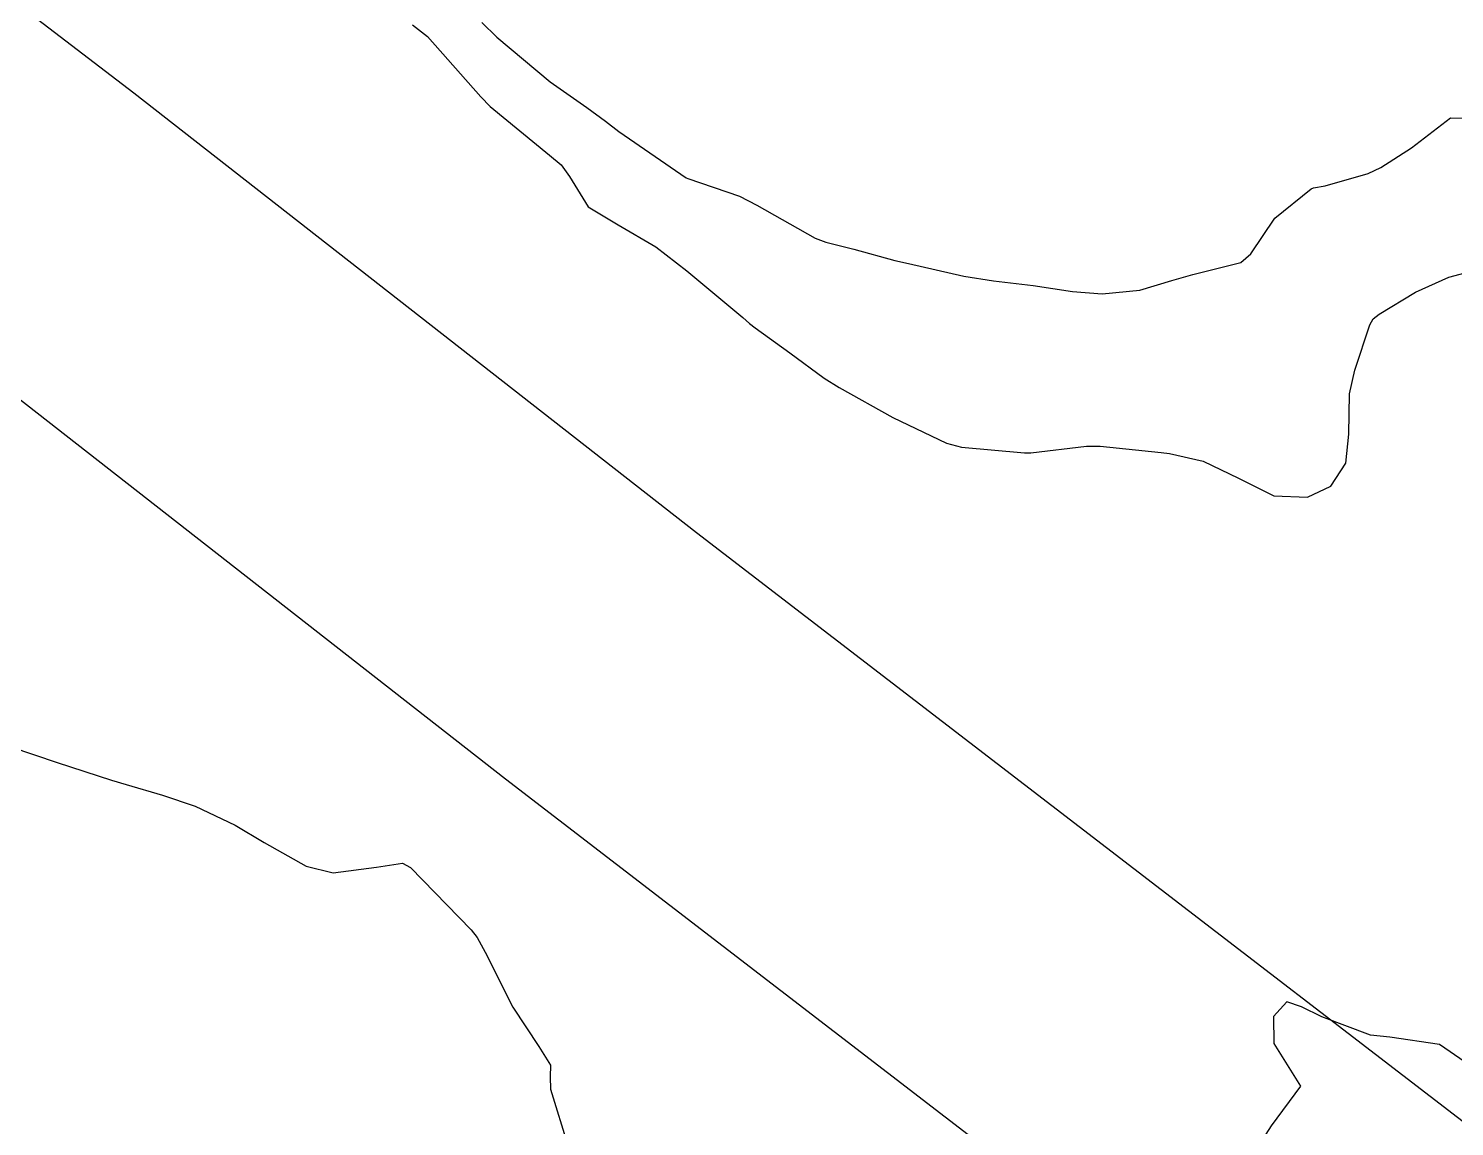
# Model space of a CAD drawing. Header units: metres. Extents: x 298520 to 308411, y 7433745 to 7450750.
# Drawn here: x 302918.79 to 302959.95, y 7440802.47 to 7440834.18 of the extents above; entities that cross this region are included whole.
import ezdxf

# ---------------------------------------------------------------- set-up
doc = ezdxf.new("R2010")
doc.units = ezdxf.units.M
doc.header["$LTSCALE"] = 10
for name, color, linetype in [('Curvas de Nivel 1m', 11, 'Continuous'), ('Curvas de Nivel 5m', 15, 'Continuous'), ('Vias Primárias', 230, 'Continuous')]:
    doc.layers.add(name, color=color, linetype=linetype)

msp = doc.modelspace()

# ---------------------------------------------------------------- linework, layer by layer
at = {"layer": 'Curvas de Nivel 1m', "flags": 128}
for points, elevation in [([(302929.876, 7440834.285), (302930.304, 7440833.946), (302931.847, 7440832.202), (302932.121, 7440831.927), (302933.829, 7440830.52), (302934.163, 7440830.242), (302934.411, 7440829.901), (302934.951, 7440829.029), (302935.809, 7440828.503), (302936.903, 7440827.869), (302937.793, 7440827.182), (302939.414, 7440825.835), (302939.599, 7440825.661), (302939.77, 7440825.53), (302940.77, 7440824.813), (302941.756, 7440824.082), (302942.188, 7440823.806), (302943.74, 7440822.939), (302945.293, 7440822.203), (302945.728, 7440822.091), (302947.546, 7440821.921), (302947.726, 7440821.924), (302949.335, 7440822.118), (302949.729, 7440822.119), (302951.486, 7440821.934), (302951.726, 7440821.903), (302952.701, 7440821.68), (302953.718, 7440821.192), (302954.736, 7440820.678), (302955.713, 7440820.645), (302956.389, 7440820.96), (302956.822, 7440821.629), (302956.902, 7440822.462), (302956.924, 7440823.628), (302957.078, 7440824.308), (302957.507, 7440825.623), (302957.606, 7440825.79), (302957.776, 7440825.931), (302958.827, 7440826.565), (302959.787, 7440826.995), (302961.74, 7440827.519)], 764), ([(302931.877, 7440834.346), (302932.308, 7440833.926), (302933.854, 7440832.64), (302934.911, 7440831.894), (302935.45, 7440831.496), (302935.836, 7440831.198), (302937.778, 7440829.86), (302937.823, 7440829.842), (302939.312, 7440829.331), (302939.815, 7440829.071), (302941.497, 7440828.122), (302941.805, 7440828.007), (302942.612, 7440827.802), (302943.798, 7440827.481), (302944.192, 7440827.389), (302945.792, 7440827.02), (302946.649, 7440826.892), (302947.788, 7440826.753), (302948.931, 7440826.583), (302949.785, 7440826.512), (302950.872, 7440826.618), (302951.791, 7440826.902), (302952.4, 7440827.077), (302953.79, 7440827.417), (302954.072, 7440827.666), (302954.765, 7440828.699), (302955.822, 7440829.546), (302955.888, 7440829.573), (302956.224, 7440829.636), (302957.459, 7440829.992), (302957.828, 7440830.161), (302958.712, 7440830.733), (302959.843, 7440831.6), (302961.843, 7440831.57)], 763), ([(302962.635, 7440802.419), (302961.504, 7440802.961), (302960.827, 7440803.58), (302960.262, 7440804.331), (302959.525, 7440804.835), (302958.091, 7440805.051), (302957.528, 7440805.111), (302956.129, 7440805.634), (302955.537, 7440805.925), (302955.114, 7440806.072), (302954.732, 7440805.652), (302954.739, 7440804.866), (302955.513, 7440803.64), (302954.662, 7440802.486), (302954.138, 7440801.66)], 764)]:
    msp.add_lwpolyline(points, dxfattribs=dict(at, elevation=elevation))
at = {"layer": 'Curvas de Nivel 5m', "elevation": 765, "flags": 128}
msp.add_lwpolyline([(302918.278, 7440813.435), (302919.617, 7440812.981), (302921.19, 7440812.474), (302921.607, 7440812.349), (302922.659, 7440812.039), (302923.6, 7440811.721), (302924.753, 7440811.171), (302925.59, 7440810.67), (302926.81, 7440809.988), (302927.581, 7440809.798), (302928.84, 7440809.961), (302929.584, 7440810.076), (302929.816, 7440809.948), (302931.565, 7440808.152), (302931.744, 7440807.928), (302931.973, 7440807.509), (302932.772, 7440805.918), (302933.522, 7440804.782), (302933.855, 7440804.244), (302933.852, 7440803.905), (302933.861, 7440803.551), (302934.372, 7440801.897)], dxfattribs=at)
at = {"layer": 'Vias Primárias'}
msp.add_lwpolyline([(302667.229, 7441184.589), (302722.49, 7441079.281), (302772.016, 7440983.908), (302774.439, 7440978.908), (302780.872, 7440966.531), (302785.139, 7440958.667), (302788.834, 7440952.388), (302796.261, 7440940.559), (302802.275, 7440931.174, 0.029539), (302808.111, 7440923.151, -0.016369), (302814.553, 7440914.769, 0.024182), (302820.919, 7440906.748), (302831.429, 7440895.804), (302840.26, 7440886.627), (302848.316, 7440879.035, 0.017718), (302854.951, 7440873.213, -0.009727), (302865.271, 7440864.444, 0.030274), (302868.676, 7440861.784, -0.024749), (302876.381, 7440855.899), (302889.918, 7440845.404), (302916.322, 7440825.196), (302932.556, 7440812.508), (302967.183, 7440785.906)], format="xyb", dxfattribs=at)
at = {"layer": 'Vias Primárias', "elevation": 722.311}
msp.add_lwpolyline([(302895.411, 7440852.534), (302921.828, 7440832.315), (302938.069, 7440819.622), (302972.666, 7440793.043)], dxfattribs=at)

doc.saveas('drawing.dxf')
